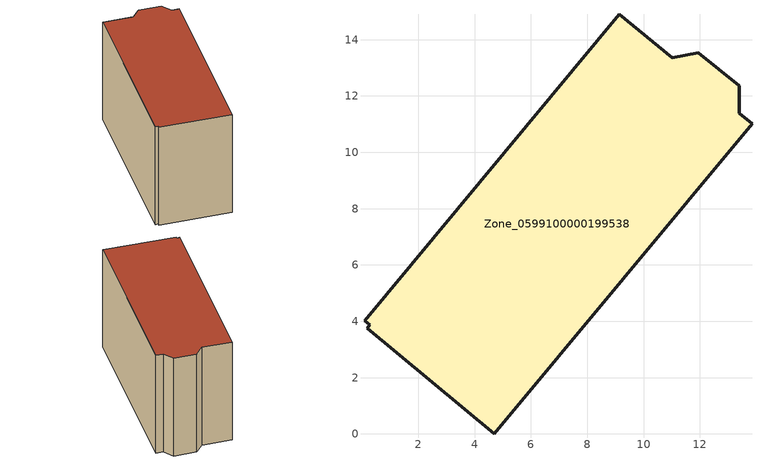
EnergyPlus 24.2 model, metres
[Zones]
Zone_0599100000199538
 floor ground (C_G): 13.39,11.39 13.85,11.01 4.69,0 0.19,3.75 0.28,3.87 0.09,4.02 9.14,14.91 11.01,13.36 11.95,13.53 13.39,12.36 z0
 wall outside (C_F): 9.14,14.91 0.09,4.02 0.28,3.87 0.19,3.75 4.69,0 13.85,11.01 13.39,11.39 13.39,12.36 11.95,13.53 11.01,13.36 9.14,14.91 z0:9.2
 roof outside (C_R): 0.28,3.87 0.19,3.75 4.69,0 13.85,11.01 13.39,11.39 13.39,12.36 11.95,13.53 11.01,13.36 9.14,14.91 0.09,4.02 z9.2
[BUILDING]
Pand.0599100000199538: North Axis=0; Terrain=City; Loads Convergence Tolerance Value=0.04; Temperature Convergence Tolerance Value=0.4; Solar Distribution=FullExterior; Maximum Number of Warmup Days=25; Minimum Number of Warmup Days=1
[Site:Location]
Rotterdam.The.Hague.AP_ZH_NLD Design_Conditions: Latitude=51.96; Longitude=4.45; Time Zone=1; Elevation=-4.5
[SITE:GROUNDTEMPERATURE:BUILDINGSURFACE]
18, 18, 18, 18, 18, 18, 18, 18, 18, 18, 18, 18
[MATERIAL] Thermal Absorptance=0.9; Solar Absorptance=0.7; Visible Absorptance=0.7
Name | Roughness | Thickness | Conductivity | Density | Specific Heat
G.TI.1946 | MediumSmooth | 0.15 | 1 | 540 | 1210
F.TI.1946 | Rough | 0.3 | 0.857143 | 1920 | 840
R.TI.1946 | MediumRough | 0.2 | 0.1 | 1500 | 1000
[CONSTRUCTION]
C_G: G.TI.1946
C_F: F.TI.1946
C_R: R.TI.1946
[ZONE]
Zone_0599100000199538: Type=1; Multiplier=1; Ceiling Height=Autocalculate; Volume=Autocalculate; Floor Area=autocalculate; Part of Total Floor Area=Yes
[ZONEINFILTRATION:DESIGNFLOWRATE]
Infil_Zone_0599100000199538: Zone or ZoneList or Space or SpaceList=Zone_0599100000199538; Schedule=AlwaysOn; Design Flow Rate Calculation Method=Flow/Area; Flow Rate per Floor Area=0.003; Constant Term Coefficient=1; Temperature Term Coefficient=0; Velocity Term Coefficient=0; Velocity Squared Term Coefficient=0
[HVACTEMPLATE:ZONE:IDEALLOADSAIRSYSTEM]
Zone_0599100000199538: Maximum Heating Supply Air Temperature=50; Minimum Cooling Supply Air Temperature=13; Maximum Heating Supply Air Humidity Ratio=0.0156; Minimum Cooling Supply Air Humidity Ratio=0.0077; Heating Limit=NoLimit; Cooling Limit=NoLimit; Dehumidification Control Type=ConstantSensibleHeatRatio; Cooling Sensible Heat Ratio=0.7; Dehumidification Setpoint=60; Humidification Control Type=None; Humidification Setpoint=30; Outdoor Air Method=None; Outdoor Air Flow Rate per Person=0.00944; Outdoor Air Flow Rate per Zone Floor Area=0; Outdoor Air Flow Rate per Zone=0; Demand Controlled Ventilation Type=None; Outdoor Air Economizer Type=NoEconomizer; Heat Recovery Type=None; Sensible Heat Recovery Effectiveness=0.7; Latent Heat Recovery Effectiveness=0.65
[ZONECONTROL:THERMOSTAT]
ThermostatControl_Zone_0599100000199538: Zone or ZoneList=Zone_0599100000199538; Control Type Schedule=DualSetpointControlType; Control 1=Thermostat_Zone_0599100000199538; Temperature Difference Between Cutout And Setpoint=0
[THERMOSTATSETPOINT:DUALSETPOINT]
Thermostat_Zone_0599100000199538: Heating Setpoint Temperature Schedule=HeatingSetpoint_Zone_0599100000199538; Cooling Setpoint Temperature Schedule=CoolingSetpoint_Zone_0599100000199538
[SCHEDULE:COMPACT]
HeatingSetpoint_Zone_0599100000199538: Through: 12/31, For: AllDays, Until: 24:00, 21
CoolingSetpoint_Zone_0599100000199538: Through: 12/31, For: AllDays, Until: 24:00, 24
DualSetpointControlType: Through: 12/31, For: AllDays, Until: 24:00, 4
AlwaysOn: Through: 12/31, For: AllDays, Until: 24:00, 1
